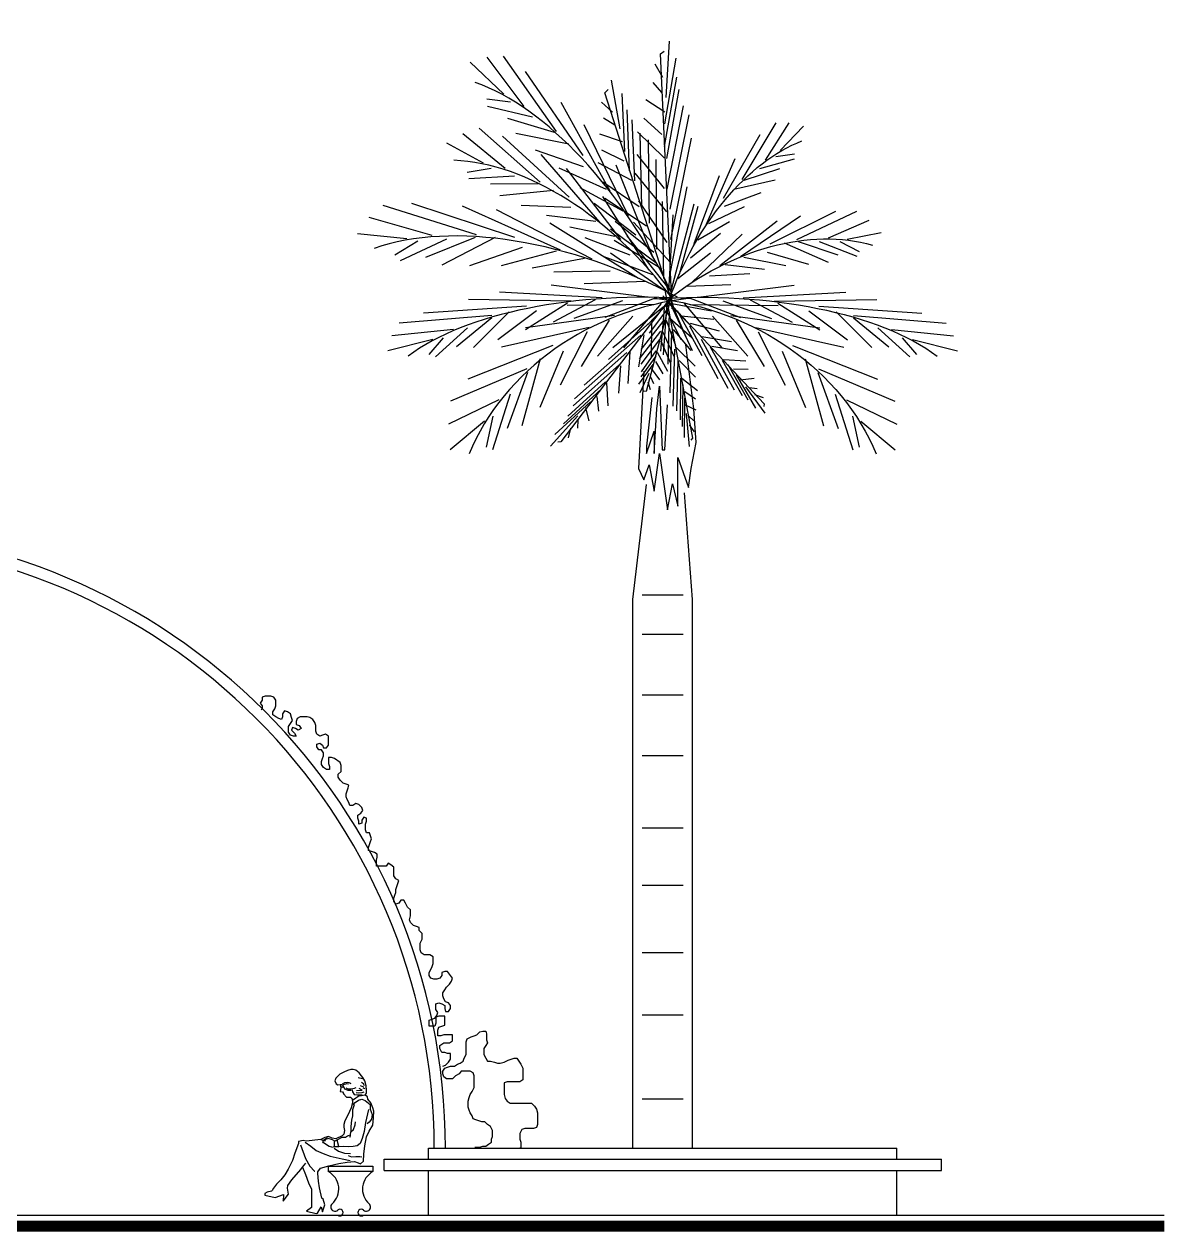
# Model space of a CAD drawing. Header units: millimetres. Extents: x 71 to 407, y 12 to 405.
# Drawn here: x 199.38 to 209.66, y 371.34 to 382.17 of the extents above; entities that cross this region are included whole.
import ezdxf

# ---------------------------------------------------------------- set-up
doc = ezdxf.new("R2010")
doc.units = ezdxf.units.MM
doc.header["$LTSCALE"] = 0.25
for name, color, linetype in [('ARV', 90, 'Continuous'), ('BANCOS', 21, 'Continuous'), ('canteiro', 4, 'Continuous'), ('COTA', 240, 'Continuous'), ('EXTERN', 7, 'Continuous'), ('VEGETACAO', 84, 'Continuous')]:
    doc.layers.add(name, color=color, linetype=linetype)

# ---------------------------------------------------------------- blocks, each defined once
blk = doc.blocks.new('FW1', base_point=(0.92143, 1.1278))
for p, q in [((0.9275, 1.1278), (0.72741, 1.0065)), ((0.91234, 1.11913), (0.83958, 1.11913)), ((0.91234, 1.1148), (0.87899, 1.02816)), ((0.90021, 1.11047), (0.82745, 1.10181)), ((0.89112, 1.10614), (0.86686, 1.03249)), ((0.87293, 1.09747), (0.78804, 1.08881)), ((0.87596, 1.09314), (0.84867, 1.03249)), ((0.84867, 1.08448), (0.76985, 1.07581)), ((0.85171, 1.08014), (0.82745, 1.01516)), ((0.83352, 1.07148), (0.76379, 1.06282)), ((0.83352, 1.06715), (0.8123, 1.01083)), ((0.80926, 1.05848), (0.75166, 1.04982)), ((0.80926, 1.05415), (0.79411, 1.00217)), ((0.80017, 1.04982), (0.74257, 1.04116)), ((0.76076, 1.03249), (0.71529, 1.01516)), ((0.78198, 1.04116), (0.72741, 1.03249)), ((0.77289, 1.03682), (0.76682, 1.00217)), ((0.79107, 1.04116), (0.78198, 1.0065)), ((0.75773, 1.02383), (0.75166, 1.0065)), ((0.7456, 1.01949), (0.73651, 1.00217)), ((0.72741, 1.0065), (0.72438, 1.01083))]:
    blk.add_line(p, q)
blk = doc.blocks.new('FW2', base_point=(0.9738, 1.1069))
for p, q in [((0.9395, 1.1069), (0.8491, 1.1247)), ((0.8959, 1.1024), (0.8023, 1.1069)), ((0.9458, 1.1069), (0.899, 1.0623)), ((0.8678, 1.0935), (0.7742, 1.0891)), ((0.8896, 1.098), (0.8522, 1.0489)), ((0.9146, 1.098), (0.8709, 1.0579)), ((0.8647, 1.0891), (0.8272, 1.0311)), ((0.8272, 1.0801), (0.7337, 1.0579)), ((0.8366, 1.0712), (0.8023, 1.0088)), ((0.8116, 1.0668), (0.7804, 0.991)), ((0.796, 1.0579), (0.7118, 1.0356)), ((0.796, 1.0534), (0.7648, 0.991)), ((0.7742, 1.0311), (0.7461, 0.9687)), ((0.7617, 1.0267), (0.7056, 1.0088)), ((0.7524, 1.0088), (0.7399, 0.9732)), ((0.743, 1.0044), (0.7025, 0.9776))]:
    blk.add_line(p, q)
blk.add_arc((0.9559, 0.84), 0.2677, 85.4923, 151.2663)
blk = doc.blocks.new('Bifman02')
for p, q in [((-0.1677, 0.6826), (-0.2002, 0.6525)), ((-0.1365, 0.7003), (-0.1677, 0.6826)), ((-0.109, 0.7129), (-0.1365, 0.7003)), ((-0.0806, 0.7218), (-0.109, 0.7129)), ((-0.0631, 0.7201), (-0.0806, 0.7218)), ((-0.0399, 0.7156), (-0.0631, 0.7201)), ((-0.015, 0.6954), (-0.0399, 0.7156)), ((0.0034, 0.6701), (-0.015, 0.6954)), ((-0.2002, 0.6525), (-0.2087, 0.6291)), ((-0.2087, 0.6291), (-0.1991, 0.6059)), ((-0.1991, 0.6059), (-0.1839, 0.5972)), ((-0.1839, 0.5972), (-0.1665, 0.6006)), ((-0.1665, 0.6006), (-0.16, 0.574)), ((-0.1656, 0.6011), (-0.1568, 0.6012)), ((-0.1568, 0.6012), (-0.1444, 0.5947)), ((-0.1543, 0.5825), (-0.1437, 0.5825)), ((-0.1479, 0.5772), (-0.1501, 0.5792)), ((-0.1479, 0.6072), (-0.1297, 0.6157)), ((-0.1437, 0.5825), (-0.1479, 0.5772)), ((-0.1444, 0.5947), (-0.1304, 0.5672)), ((-0.1405, 0.6008), (-0.1135, 0.6093)), ((-0.1297, 0.6157), (-0.1103, 0.62)), ((-0.1135, 0.6093), (-0.0997, 0.6061)), ((-0.1103, 0.62), (-0.0965, 0.6179)), ((-0.0965, 0.6179), (-0.0846, 0.6125)), ((-0.0846, 0.6125), (-0.0857, 0.6028)), ((0.0127, 0.6472), (-0.0213, 0.6546)), ((0.023, 0.5807), (-0.005, 0.591)), ((0.0144, 0.6578), (0.0034, 0.6701)), ((0.0186, 0.6073), (0.0038, 0.6161)), ((0.0314, 0.6296), (0.0144, 0.6578)), ((0.0289, 0.5895), (0.0186, 0.6073)), ((0.0412, 0.5904), (0.0314, 0.6296)), ((0.0443, 0.5555), (0.0412, 0.5904)), ((-0.16, 0.574), (-0.1655, 0.5441)), ((-0.1655, 0.5441), (-0.1466, 0.5414)), ((-0.1466, 0.5414), (-0.1395, 0.5286)), ((-0.1395, 0.5286), (-0.1395, 0.5272)), ((-0.1395, 0.5272), (-0.1146, 0.5004)), ((-0.1304, 0.5672), (-0.1055, 0.5565)), ((-0.1222, 0.5751), (-0.105, 0.5664)), ((-0.1146, 0.5004), (-0.0847, 0.5006)), ((-0.1055, 0.5565), (-0.0801, 0.5567)), ((-0.105, 0.5664), (-0.0803, 0.5653)), ((-0.0847, 0.5006), (-0.0701, 0.4869)), ((-0.0803, 0.5653), (-0.0525, 0.5707)), ((-0.0801, 0.5567), (-0.0714, 0.5575)), ((-0.0714, 0.5575), (-0.0683, 0.5415)), ((-0.0701, 0.4869), (-0.0684, 0.4542)), ((-0.042, 0.492), (-0.0686, 0.4743)), ((-0.0683, 0.5415), (-0.0536, 0.5219)), ((-0.0536, 0.5219), (-0.0303, 0.5192)), ((-0.0525, 0.5707), (-0.0385, 0.5772)), ((-0.0169, 0.5068), (-0.042, 0.492)), ((-0.0376, 0.5378), (-0.0213, 0.5349)), ((-0.0346, 0.5526), (0.0097, 0.557)), ((-0.0303, 0.5192), (-0.0027, 0.5194)), ((-0.0213, 0.5349), (0.0097, 0.5378)), ((-0.0212, 0.4764), (0.0056, 0.4839)), ((0.0038, 0.5097), (-0.0169, 0.5068)), ((0.0097, 0.557), (-0.0154, 0.5688)), ((-0.0027, 0.5194), (0.009, 0.5224)), ((0.033, 0.5161), (0.0038, 0.5097)), ((0.0056, 0.4839), (0.0341, 0.4732)), ((0.0097, 0.5378), (0.026, 0.5437)), ((0.0319, 0.5659), (0.0171, 0.5718)), ((0.033, 0.5161), (0.0445, 0.5329)), ((0.0506, 0.5017), (0.033, 0.5161)), ((0.0445, 0.5329), (0.0443, 0.5555)), ((0.0536, 0.4828), (0.0506, 0.5017)), ((0.0772, 0.4539), (0.0536, 0.4828)), ((-0.0782, 0.4141), (-0.1054, 0.3578)), ((-0.0684, 0.4542), (-0.0782, 0.4141)), ((-0.065, 0.4011), (-0.0508, 0.4419)), ((-0.0639, 0.3502), (-0.065, 0.4011)), ((-0.0624, 0.4389), (-0.0458, 0.4587)), ((-0.0458, 0.4587), (-0.0212, 0.4764)), ((0.0341, 0.4732), (0.0736, 0.4429)), ((0.0594, 0.4028), (0.0369, 0.2993)), ((0.0736, 0.4429), (0.0739, 0.4051)), ((0.0739, 0.4051), (0.0902, 0.363)), ((0.0942, 0.4162), (0.0772, 0.4539)), ((0.1017, 0.3893), (0.0942, 0.4162)), ((0.1006, 0.3354), (0.1017, 0.3893)), ((-0.1298, 0.3125), (-0.1369, 0.2826)), ((-0.1054, 0.3578), (-0.1298, 0.3125)), ((-0.0778, 0.2664), (-0.0738, 0.3159)), ((-0.0738, 0.3159), (-0.0639, 0.3502)), ((-0.0466, 0.2804), (-0.0446, 0.3037)), ((0.0369, 0.2993), (0.0251, 0.2264)), ((0.066, 0.2995), (0.0501, 0.2863)), ((0.0825, 0.3258), (0.066, 0.2995)), ((0.0902, 0.363), (0.0825, 0.3258)), ((0.0931, 0.2779), (0.1006, 0.3354)), ((-0.1377, 0.2041), (-0.1507, 0.1916)), ((-0.1314, 0.2347), (-0.1377, 0.2041)), ((-0.1369, 0.2826), (-0.1374, 0.2608)), ((-0.1374, 0.2608), (-0.1314, 0.2347)), ((-0.1078, 0.1905), (-0.0911, 0.1971)), ((-0.0911, 0.1971), (-0.0851, 0.1805)), ((-0.0851, 0.1805), (-0.0838, 0.2001)), ((-0.0838, 0.2001), (-0.0804, 0.2249)), ((-0.0804, 0.2249), (-0.0609, 0.2432)), ((-0.0782, 0.2285), (-0.0778, 0.2664)), ((-0.0609, 0.2432), (-0.0466, 0.2804)), ((0.0251, 0.2264), (0.0103, 0.1703)), ((0.0451, 0.1829), (0.0644, 0.2297)), ((0.0644, 0.2297), (0.0931, 0.2779)), ((-0.4988, 0.1314), (-0.528, 0.054)), ((-0.4625, 0.1535), (-0.4989, 0.1459)), ((-0.4989, 0.1459), (-0.4988, 0.1314)), ((-0.4819, 0.1213), (-0.4432, 0.0118)), ((-0.4385, 0.1493), (-0.4625, 0.1535)), ((-0.4464, 0.1405), (-0.3996, 0.1081)), ((-0.3193, 0.1619), (-0.4385, 0.1493)), ((-0.3996, 0.1081), (-0.3564, 0.0736)), ((-0.2881, 0.1796), (-0.3193, 0.1619)), ((-0.3193, 0.1619), (-0.299, 0.1537)), ((-0.3031, 0.1446), (-0.2909, 0.1614)), ((-0.2994, 0.1351), (-0.3031, 0.1446)), ((-0.2526, 0.1078), (-0.2994, 0.1351)), ((-0.2963, 0.1537), (-0.2845, 0.1523)), ((-0.2909, 0.1614), (-0.2728, 0.1761)), ((-0.289, 0.1609), (-0.2799, 0.1602)), ((-0.2598, 0.1871), (-0.2881, 0.1796)), ((-0.2799, 0.1682), (-0.2706, 0.1662)), ((-0.2728, 0.1761), (-0.2312, 0.1618)), ((-0.2306, 0.1742), (-0.2598, 0.1871)), ((-0.2315, 0.1015), (-0.2526, 0.1078)), ((-0.2315, 0.1015), (-0.2119, 0.1063)), ((-0.2312, 0.1618), (-0.2119, 0.1506)), ((-0.2, 0.1679), (-0.2306, 0.1742)), ((-0.2115, 0.1504), (-0.1912, 0.1607)), ((-0.2114, 0.1336), (-0.2115, 0.1504)), ((-0.2111, 0.1045), (-0.2114, 0.1336)), ((-0.1769, 0.1048), (-0.2111, 0.1045)), ((-0.1507, 0.1916), (-0.2, 0.1679)), ((-0.193, 0.1589), (-0.1785, 0.1089)), ((-0.1912, 0.1607), (-0.1513, 0.1799)), ((-0.1399, 0.108), (-0.1769, 0.1048)), ((-0.1513, 0.1799), (-0.1237, 0.1823)), ((-0.1006, 0.1054), (-0.1399, 0.108)), ((-0.1237, 0.1823), (-0.1078, 0.1905)), ((-0.062, 0.1057), (-0.1006, 0.1054)), ((-0.0308, 0.1125), (-0.062, 0.1057)), ((-0.0069, 0.1294), (-0.0308, 0.1125)), ((0.0103, 0.1703), (-0.0069, 0.1294)), ((0.0229, 0.046), (0.0296, 0.113)), ((0.0296, 0.113), (0.0451, 0.1829)), ((-0.528, 0.054), (-0.5472, -0.0036)), ((-0.4432, 0.0118), (-0.4078, -0.0505)), ((-0.3564, 0.0736), (-0.3017, 0.0514)), ((-0.3017, 0.0514), (-0.2447, 0.0286)), ((-0.2447, 0.0286), (-0.15, 0.0075)), ((-0.2147, 0.0943), (-0.1789, 0.0706)), ((-0.1789, 0.0706), (-0.1329, 0.0542)), ((-0.15, 0.0075), (-0.0873, -0.0051)), ((-0.1329, 0.0542), (-0.0827, 0.051)), ((-0.1022, 0.0341), (-0.0759, 0.0256)), ((-0.0759, 0.0256), (-0.041, 0.0258)), ((-0.041, 0.0258), (-0.0097, 0.0275)), ((-0.0097, 0.0275), (0.0063, 0.0233)), ((0.0211, -0.0101), (0.0229, 0.046)), ((-0.5815, -0.0752), (-0.6074, -0.119)), ((-0.5472, -0.0036), (-0.5815, -0.0752)), ((-0.551, -0.1593), (-0.4789, -0.0766)), ((-0.4789, -0.0766), (-0.4674, -0.059)), ((-0.4674, -0.059), (-0.4395, -0.0252)), ((-0.4674, -0.059), (-0.4437, -0.1178)), ((-0.4078, -0.0505), (-0.3711, -0.0895)), ((-0.3711, -0.0895), (-0.369, -0.0895)), ((-0.3448, -0.1083), (-0.3442, -0.0944)), ((-0.3442, -0.0944), (-0.324, -0.0652)), ((-0.324, -0.0652), (-0.2558, -0.0472)), ((-0.2558, -0.0472), (-0.1781, -0.0298)), ((-0.1781, -0.0298), (-0.1098, -0.0191)), ((-0.1098, -0.0191), (-0.0509, -0.0135)), ((-0.0509, -0.0135), (-0.0239, -0.0242)), ((-0.0239, -0.0242), (-0.0027, -0.0306)), ((-0.0027, -0.0306), (0.0211, -0.0101)), ((-0.6737, -0.1923), (-0.6975, -0.226)), ((-0.6405, -0.1601), (-0.6737, -0.1923)), ((-0.6074, -0.119), (-0.6405, -0.1601)), ((-0.5834, -0.2047), (-0.551, -0.1593)), ((-0.4437, -0.1178), (-0.4177, -0.1838)), ((-0.4177, -0.1838), (-0.3948, -0.2338)), ((-0.3392, -0.1686), (-0.3448, -0.1083)), ((-0.3315, -0.2231), (-0.3392, -0.1686)), ((-0.7474, -0.2584), (-0.767, -0.2687)), ((-0.767, -0.2687), (-0.7662, -0.2818)), ((-0.7662, -0.2818), (-0.6845, -0.3008)), ((-0.7148, -0.2494), (-0.7474, -0.2584)), ((-0.709, -0.2435), (-0.7148, -0.2494)), ((-0.6975, -0.226), (-0.709, -0.2435)), ((-0.6845, -0.3008), (-0.6193, -0.2748)), ((-0.6203, -0.3287), (-0.5792, -0.2738)), ((-0.6193, -0.2748), (-0.6203, -0.328)), ((-0.5855, -0.2251), (-0.5834, -0.2047)), ((-0.5792, -0.2738), (-0.5855, -0.2251)), ((-0.3948, -0.2338), (-0.3936, -0.3793)), ((-0.3127, -0.3059), (-0.3315, -0.2231)), ((-0.6203, -0.328), (-0.6203, -0.3287)), ((-0.3936, -0.3793), (-0.4356, -0.4095)), ((-0.3474, -0.4241), (-0.3165, -0.3743)), ((-0.3165, -0.3743), (-0.3068, -0.4143)), ((-0.3017, -0.3124), (-0.3127, -0.3059)), ((-0.3068, -0.4143), (-0.2883, -0.3574)), ((-0.2883, -0.3574), (-0.3017, -0.3124)), ((-0.4356, -0.4095), (-0.3569, -0.4278)), ((-0.3569, -0.4278), (-0.3474, -0.4241))]:
    blk.add_line(p, q)

msp = doc.modelspace()

# ---------------------------------------------------------------- linework, layer by layer
msp.add_line((185.61, 371.486), (209.61, 371.486))
at = {"const_width": 0.1}
msp.add_lwpolyline([(185.61, 371.386), (209.61, 371.386)], dxfattribs=at)
at = {"layer": 'ARV'}
for p, q in [((205.388, 378.719), (205.317, 379.292)), ((204.94, 379.056), (204.893, 378.181)), ((205.058, 378.719), (205.081, 378.921)), ((205.081, 378.921), (205.105, 378.349)), ((205.011, 378.82), (204.964, 378.383)), ((205.034, 378.316), (205.058, 378.719)), ((205.128, 378.349), (205.152, 378.753)), ((205.411, 378.417), (205.388, 378.719)), ((204.964, 378.316), (205.034, 378.518)), ((205.034, 378.518), (205.034, 378.316)), ((204.964, 378.383), (204.964, 378.316)), ((205.364, 378.181), (205.411, 378.417)), ((205.034, 377.979), (205.081, 378.316)), ((205.081, 378.316), (205.128, 377.979)), ((205.105, 378.349), (205.128, 378.349)), ((205.246, 378.282), (205.34, 378.013)), ((205.246, 377.845), (205.246, 378.282)), ((204.893, 378.181), (204.94, 378.08)), ((204.94, 378.08), (204.987, 378.215)), ((204.987, 378.215), (205.034, 377.979)), ((205.34, 378.013), (205.364, 378.181)), ((205.128, 377.979), (205.152, 377.811)), ((205.152, 377.811), (205.199, 378.046)), ((205.199, 378.046), (205.246, 377.845))]:
    msp.add_line(p, q, dxfattribs=at)
at = {"layer": 'ARV', "color": 92}
for p, q in [((204.842, 377.006), (204.964, 378.039)), ((205.378, 377.006), (205.305, 377.964)), ((204.842, 372.086), (204.842, 377.006)), ((204.925, 377.05), (205.293, 377.05)), ((205.378, 372.086), (205.378, 377.006)), ((204.925, 376.696), (205.293, 376.696)), ((204.925, 376.152), (205.293, 376.152)), ((204.925, 375.607), (205.293, 375.607)), ((204.925, 374.959), (205.293, 374.959)), ((204.925, 374.444), (205.293, 374.444)), ((204.925, 373.84), (205.293, 373.84)), ((204.925, 373.281), (205.293, 373.281)), ((204.925, 372.53), (205.293, 372.53))]:
    msp.add_line(p, q, dxfattribs=at)
at = {"layer": 'BANCOS'}
msp.add_lwpolyline([(202.51, 371.876), (202.11, 371.876), (202.11, 371.926), (202.51, 371.926)], close=True, dxfattribs=at)
for centre, radius, start, end in [((202.028, 371.72), 0.176, 311.1956, 62.2981), ((202.592, 371.72), 0.176, 117.7019, 228.8044), ((202.169, 371.559), 0.0377, 131.1956, 311.2052), ((202.451, 371.559), 0.0377, 228.7948, 48.8044), ((202.213, 371.508), 0.03, 228.7948, 131.2052), ((202.406, 371.508), 0.03, 48.7948, 311.2052)]:
    msp.add_arc(centre, radius, start, end, dxfattribs=at)
at = {"layer": 'canteiro'}
for p, q in [((202.61, 371.886), (202.61, 371.986)), ((202.61, 371.986), (207.61, 371.986)), ((203.01, 372.086), (207.21, 372.086)), ((203.01, 371.986), (203.01, 372.086)), ((207.21, 371.986), (207.21, 372.086)), ((207.61, 371.886), (207.61, 371.986)), ((202.61, 371.886), (207.61, 371.886)), ((203.01, 371.486), (203.01, 371.886)), ((207.21, 371.486), (207.21, 371.886))]:
    msp.add_line(p, q, dxfattribs=at)
at = {"layer": 'COTA'}
for radius in [5.55, 5.45]:
    msp.add_arc((197.61, 372.086), radius, 0, 180, dxfattribs=at)
at = {"layer": 'VEGETACAO'}
for points in [[(203.136, 372.822), (203.162, 372.831), (203.189, 372.857), (203.206, 372.883), (203.206, 372.936), (203.18, 372.936), (203.154, 372.945), (203.127, 372.945), (203.11, 372.98), (203.11, 373.006), (203.145, 373.032), (203.198, 373.032), (203.224, 373.05), (203.224, 373.102), (203.145, 373.102), (203.119, 373.094), (203.092, 373.094), (203.092, 373.146), (203.101, 373.172), (203.154, 373.19), (203.154, 373.269), (203.101, 373.269), (203.075, 373.26), (203.075, 373.207), (203.066, 373.181), (203.014, 373.181), (203.014, 373.234), (203.066, 373.251), (203.084, 373.277), (203.092, 373.304), (203.075, 373.33), (203.075, 373.382), (203.101, 373.391), (203.127, 373.382), (203.154, 373.365), (203.154, 373.339), (203.162, 373.312), (203.189, 373.312), (203.206, 373.339), (203.206, 373.365), (203.189, 373.391), (203.162, 373.4), (203.145, 373.426), (203.136, 373.452), (203.136, 373.479), (203.154, 373.505), (203.171, 373.531), (203.198, 373.558), (203.215, 373.584), (203.224, 373.61), (203.206, 373.636), (203.18, 373.671), (203.154, 373.671), (203.127, 373.663), (203.127, 373.636), (203.11, 373.61), (203.084, 373.601), (203.057, 373.601), (203.031, 373.61), (203.014, 373.636), (203.014, 373.663), (203.031, 373.689), (203.04, 373.715), (203.049, 373.741), (203.049, 373.803), (203.022, 373.82), (202.97, 373.82), (202.944, 373.838), (202.935, 373.864), (202.935, 373.925), (202.952, 373.96), (202.952, 374.013), (202.926, 374.039), (202.926, 374.065), (202.9, 374.074), (202.873, 374.083), (202.847, 374.109), (202.838, 374.135), (202.847, 374.17), (202.847, 374.223), (202.821, 374.249), (202.803, 374.284), (202.786, 374.31), (202.76, 374.31), (202.742, 374.284), (202.716, 374.275), (202.698, 374.302), (202.698, 374.328), (202.707, 374.354), (202.716, 374.38), (202.716, 374.407), (202.733, 374.459), (202.742, 374.486), (202.716, 374.503), (202.698, 374.529), (202.698, 374.608), (202.672, 374.626), (202.646, 374.643), (202.628, 374.617), (202.541, 374.617), (202.541, 374.669), (202.549, 374.696), (202.549, 374.722), (202.523, 374.739), (202.497, 374.748), (202.471, 374.757), (202.471, 374.783), (202.479, 374.809), (202.488, 374.836), (202.497, 374.862), (202.488, 374.888), (202.479, 374.915), (202.453, 374.915), (202.444, 374.941), (202.444, 374.993), (202.453, 375.02), (202.453, 375.046), (202.427, 375.055), (202.409, 375.028), (202.409, 375.002), (202.383, 374.993), (202.383, 375.02), (202.374, 375.046), (202.374, 375.072), (202.4, 375.09), (202.418, 375.116), (202.409, 375.142), (202.383, 375.168), (202.357, 375.177), (202.33, 375.16), (202.304, 375.16), (202.295, 375.186), (202.278, 375.212), (202.269, 375.238), (202.269, 375.265), (202.278, 375.291), (202.287, 375.317), (202.295, 375.343), (202.269, 375.352), (202.243, 375.361), (202.217, 375.387), (202.199, 375.414), (202.199, 375.44), (202.225, 375.466), (202.225, 375.519), (202.217, 375.545), (202.164, 375.58), (202.138, 375.589), (202.111, 375.589), (202.111, 375.536), (202.12, 375.51), (202.12, 375.484), (202.094, 375.484), (202.068, 375.501), (202.05, 375.527), (202.05, 375.554), (202.059, 375.58), (202.068, 375.606), (202.068, 375.632), (202.05, 375.659), (202.024, 375.659), (202.006, 375.685), (202.006, 375.711), (202.033, 375.72), (202.059, 375.702), (202.068, 375.676), (202.094, 375.676), (202.111, 375.702), (202.111, 375.781), (202.085, 375.799), (202.059, 375.79), (202.033, 375.781), (202.006, 375.799), (201.998, 375.825), (201.998, 375.878), (201.989, 375.904), (201.971, 375.93), (201.945, 375.948), (201.919, 375.956), (201.857, 375.956), (201.831, 375.939), (201.822, 375.913), (201.822, 375.886), (201.849, 375.878), (201.866, 375.851), (201.84, 375.834), (201.814, 375.851), (201.787, 375.86), (201.779, 375.834), (201.805, 375.807), (201.822, 375.781), (201.796, 375.781), (201.77, 375.79), (201.752, 375.816), (201.752, 375.869), (201.77, 375.895), (201.787, 375.921), (201.779, 375.948), (201.77, 375.983), (201.744, 376), (201.717, 376.009), (201.7, 375.983), (201.7, 375.956), (201.691, 375.93), (201.665, 375.939), (201.638, 375.956), (201.612, 375.974), (201.612, 376), (201.63, 376.026), (201.638, 376.053), (201.638, 376.105), (201.621, 376.131), (201.595, 376.14), (201.542, 376.14), (201.516, 376.131), (201.516, 376.105), (201.498, 376.079), (201.516, 376.053), (201.516, 376.026), (201.507, 376.018)], [(203.425, 372.096), (203.469, 372.096), (203.495, 372.104), (203.522, 372.104), (203.548, 372.122), (203.574, 372.139), (203.574, 372.166), (203.583, 372.192), (203.583, 372.244), (203.565, 372.279), (203.539, 372.297), (203.513, 372.323), (203.487, 372.323), (203.46, 372.332), (203.434, 372.341), (203.408, 372.349), (203.399, 372.376), (203.381, 372.402), (203.373, 372.428), (203.364, 372.454), (203.364, 372.507), (203.373, 372.542), (203.381, 372.568), (203.399, 372.595), (203.417, 372.63), (203.417, 372.735), (203.408, 372.761), (203.381, 372.778), (203.303, 372.778), (203.285, 372.752), (203.25, 372.735), (203.224, 372.708), (203.171, 372.708), (203.145, 372.726), (203.136, 372.752), (203.136, 372.778), (203.154, 372.805), (203.18, 372.813), (203.206, 372.822), (203.241, 372.822), (203.268, 372.84), (203.294, 372.848), (203.32, 372.866), (203.329, 372.892), (203.346, 372.927), (203.346, 373.041), (203.355, 373.067), (203.39, 373.085), (203.417, 373.094), (203.443, 373.102), (203.469, 373.129), (203.495, 373.137), (203.522, 373.137), (203.53, 373.111), (203.53, 373.059), (203.539, 373.032), (203.522, 373.006), (203.504, 372.98), (203.504, 372.927), (203.522, 372.892), (203.539, 372.866), (203.565, 372.866), (203.6, 372.857), (203.627, 372.848), (203.653, 372.848), (203.688, 372.857), (203.723, 372.875), (203.749, 372.883), (203.776, 372.892), (203.802, 372.892), (203.819, 372.866), (203.837, 372.84), (203.854, 372.805), (203.854, 372.7), (203.828, 372.682), (203.714, 372.682), (203.688, 372.673), (203.688, 372.568), (203.697, 372.533), (203.714, 372.507), (203.741, 372.489), (203.933, 372.489), (203.96, 372.463), (203.977, 372.437), (203.986, 372.402), (203.986, 372.297), (203.977, 372.271), (203.951, 372.262), (203.872, 372.262), (203.846, 372.253), (203.828, 372.218), (203.828, 372.166), (203.837, 372.139), (203.837, 372.087), (203.828, 372.087)]]:
    msp.add_lwpolyline(points, dxfattribs=at)

# ---------------------------------------------------------------- block references
at = {"layer": 'ARV', "zscale": 7.054735394134265}
for name, p, xscale, yscale, rotation in [('FW2', (205.174, 379.786), 9.72319170839841, 5.004118762933842, 297.4905613151801), ('FW1', (205.212, 379.68), 10.91530716689936, 5.589707128809096, 255.3703432599619), ('FW1', (205.212, 379.68), 9.462416451851292, 5.962354270729691, 266.8098861430112), ('FW2', (205.174, 379.733), 8.56832985797561, 5.323530598865773, 309.1560190729861), ('FW2', (205.172, 379.705), -6.950789776654669, 4.125874129421504, 68.01479943297639), ('FW2', (205.212, 379.733), 10.31924943764888, 5.696177740786425, 334.2455135640177), ('FW2', (205.172, 379.705), -6.950789776654665, 4.889924894129138, 35.89171384698892), ('FW1', (205.128, 379.695), 6.311108651416316, 3.398784665244762, 115.1440583467741), ('FW2', (205.332, 379.705), 9.838040914649687, 4.355089358833766, 357.9742228873855), ('FW2', (205.332, 379.705), 8.608285800318482, 7.411292417664527, 10.17954579218199), ('FW2', (205.066, 379.705), -8.608285800318482, 7.411292417664527, 349.820454207818), ('FW2', (205.066, 379.705), -9.838040914649687, 4.355089358833766, 2.025777112614495), ('FW1', (205.152, 379.695), 7.959532552905667, 3.196876665329228, 38.97509787205403), ('FW1', (205.176, 379.729), 3.956217363574406, 3.56704133184104, 46.47732871656062), ('FW1', (205.128, 379.729), 6.452402128686838, 2.826711998817473, 85.71212021205154)]:
    msp.add_blockref(name, p, dxfattribs=dict(at, xscale=xscale, yscale=yscale, rotation=rotation))
at = {"layer": 'EXTERN', "xscale": 1.125, "yscale": 1.125, "zscale": 1.125}
msp.add_blockref('Bifman02', (202.403, 371.981), dxfattribs=at)

doc.saveas('drawing.dxf')
